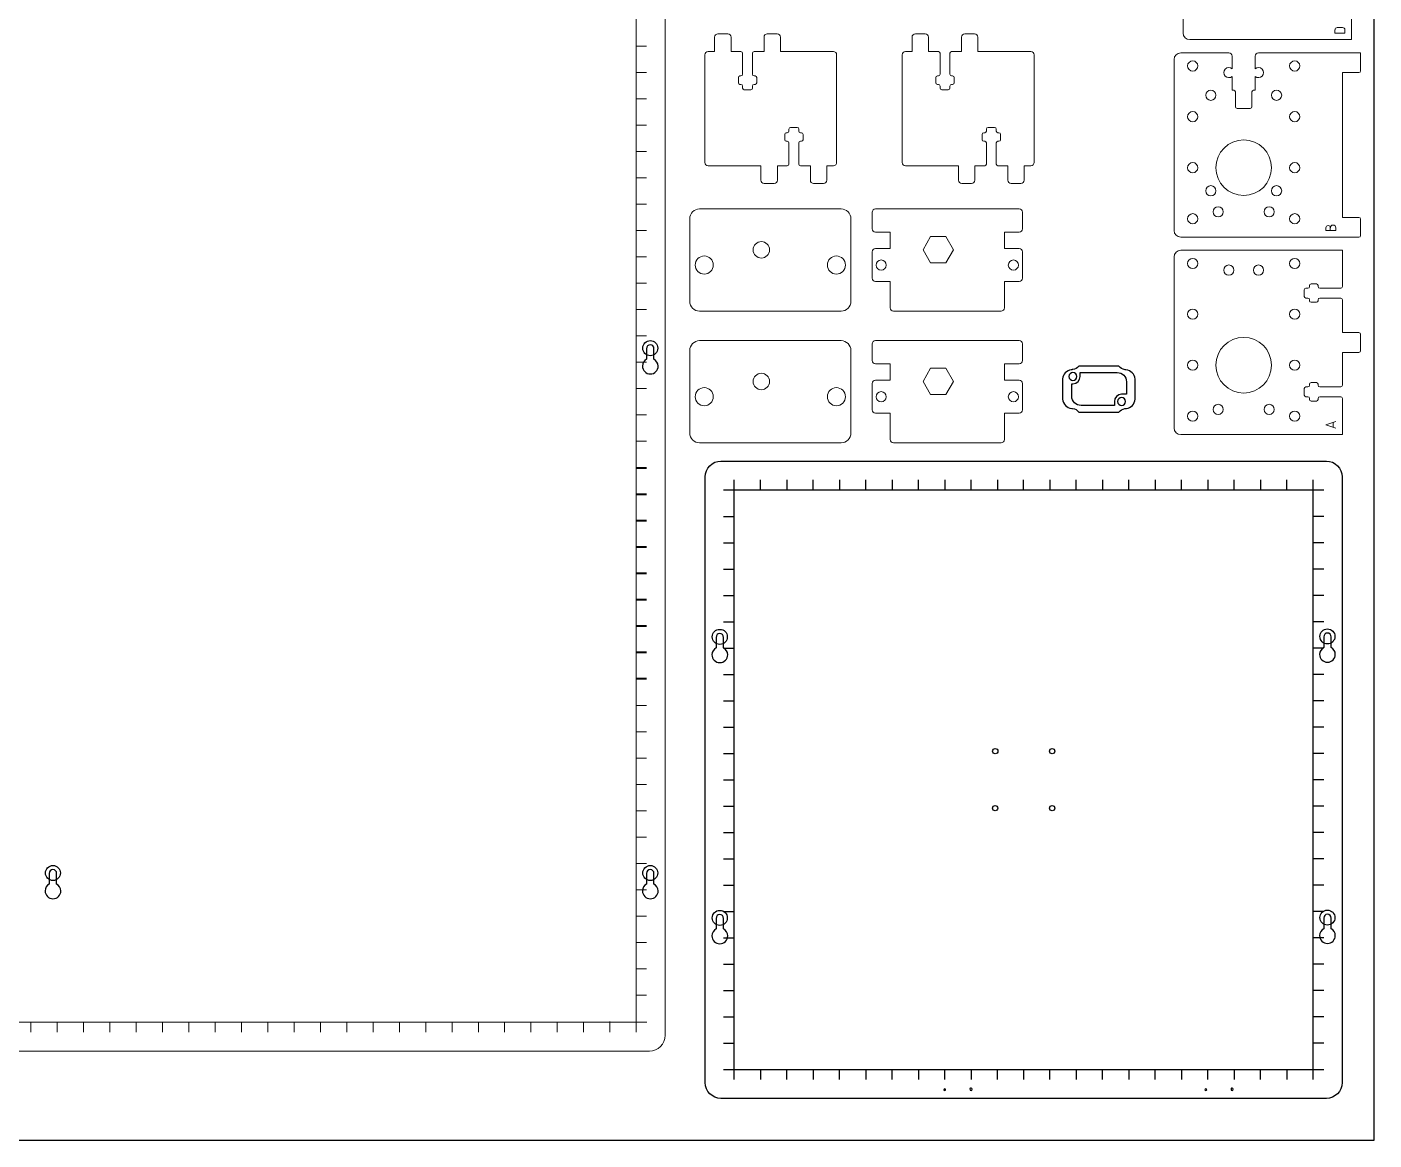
# Model space of a CAD drawing. Header units: millimetres. Extents: x 0 to 989, y 0 to 783.
# Drawn here: x 579.6 to 989, y 0 to 338.1 of the extents above; entities that cross this region are included whole.
import ezdxf

# ---------------------------------------------------------------- set-up
doc = ezdxf.new("R2010")
doc.units = ezdxf.units.MM
doc.layers.get('0').update_dxf_attribs({"color": 3, "linetype": 'CONTINUOUS', "true_color": 0x00ff00})
for name, color, linetype, lineweight, true_color in [('1 Motor Plate', 1, 'CONTINUOUS', 0, 0xff0000), ('1 Motor Plate Text', 5, 'CONTINUOUS', 0, 0x0000ff), ('2 Spacer Plate', 1, 'CONTINUOUS', 0, 0xff0000), ('2 Spacer Plate Text', 5, 'CONTINUOUS', 0, 0x0000ff), ('4 Retainer Plate', 1, 'CONTINUOUS', 0, 0xff0000), ('4 Retainer Plate Text', 5, 'CONTINUOUS', 0, 0x0000ff), ('6 Dino Brackets', 1, 'CONTINUOUS', 0, 0xff0000), ('Build platform acrylic', 1, 'CONTINUOUS', 0, 0xff0000), ('Build platform acrylic text', 5, 'CONTINUOUS', 0, 0x0000ff)]:
    doc.layers.add(name, color=color, linetype=linetype, lineweight=lineweight, true_color=true_color)
doc.layers.add('Layer_1', color=7, linetype='CONTINUOUS', true_color=0xffffff)

msp = doc.modelspace()

# ---------------------------------------------------------------- linework, layer by layer
for p, q in [((989.01, 0), (989.01, 782.97)), ((0, 0), (989.01, 0))]:
    msp.add_line(p, q)
at = {"layer": '1 Motor Plate'}
for p, q in [((930.24, 270.29), (979.39, 270.29)), ((979.39, 259.29), (979.39, 270.29)), ((928.24, 216.29), (928.24, 268.29)), ((967.79, 256.29), (967.79, 258.29)), ((968.29, 258.79), (968.89, 258.79)), ((969.39, 259.29), (969.39, 259.59)), ((969.89, 260.09), (971.49, 260.09)), ((971.99, 259.59), (971.99, 259.29)), ((972.49, 258.79), (978.89, 258.79)), ((968.89, 255.79), (968.29, 255.79)), ((969.39, 254.99), (969.39, 255.29)), ((971.49, 254.49), (969.89, 254.49)), ((971.99, 255.29), (971.99, 254.99)), ((978.89, 255.79), (972.49, 255.79)), ((979.39, 245.29), (979.39, 255.29)), ((979.39, 245.29), (984.39, 245.29)), ((984.89, 239.79), (984.89, 244.79)), ((979.39, 229.29), (979.39, 239.29)), ((979.39, 239.29), (984.39, 239.29)), ((969.39, 229.29), (969.39, 229.59)), ((969.89, 230.09), (971.49, 230.09)), ((971.99, 229.59), (971.99, 229.29)), ((967.79, 226.29), (967.79, 228.29)), ((968.29, 228.79), (968.89, 228.79)), ((968.89, 225.79), (968.29, 225.79)), ((969.39, 224.99), (969.39, 225.29)), ((971.99, 225.29), (971.99, 224.99)), ((972.49, 228.79), (978.89, 228.79)), ((978.89, 225.79), (972.49, 225.79)), ((979.39, 214.29), (979.39, 225.29)), ((971.49, 224.49), (969.89, 224.49)), ((930.24, 214.29), (979.39, 214.29))]:
    msp.add_line(p, q, dxfattribs=at)
for centre, radius in [((933.89, 266.29), 1.55), ((964.89, 266.29), 1.55), ((944.89, 264.29), 1.55), ((953.89, 264.29), 1.55), ((933.89, 250.89), 1.55), ((964.89, 250.89), 1.55), ((949.39, 235.39), 8.45), ((933.89, 235.39), 1.55), ((964.89, 235.39), 1.55), ((933.89, 219.89), 1.55), ((941.64, 221.97), 1.55), ((957.14, 221.97), 1.55), ((964.89, 219.89), 1.55)]:
    msp.add_circle(centre, radius, dxfattribs=at)
for centre, radius, start, end in [((930.24, 268.29), 2, 90, 180), ((968.29, 258.29), 0.5, 90, 180), ((968.89, 259.29), 0.5, 270, 360), ((969.89, 259.59), 0.5, 90, 180), ((971.49, 259.59), 0.5, 360, 90), ((972.49, 259.29), 0.5, 180, 270), ((978.89, 259.29), 0.5, 270, 360), ((968.29, 256.29), 0.5, 180, 270), ((968.89, 255.29), 0.5, 360, 90), ((969.89, 254.99), 0.5, 180, 270), ((971.49, 254.99), 0.5, 270, 360), ((972.49, 255.29), 0.5, 90, 180), ((978.89, 255.29), 0.5, 360, 90), ((984.39, 244.79), 0.5, 360, 90), ((984.39, 239.79), 0.5, 270, 360), ((968.89, 229.29), 0.5, 270, 360), ((969.89, 229.59), 0.5, 90, 180), ((971.49, 229.59), 0.5, 360, 90), ((972.49, 229.29), 0.5, 180, 270), ((978.89, 229.29), 0.5, 270, 360), ((968.29, 228.29), 0.5, 90, 180), ((968.29, 226.29), 0.5, 180, 270), ((968.89, 225.29), 0.5, 360, 90), ((972.49, 225.29), 0.5, 90, 180), ((978.89, 225.29), 0.5, 360, 90), ((969.89, 224.99), 0.5, 180, 270), ((971.49, 224.99), 0.5, 270, 360), ((930.24, 216.29), 2, 180.0001, 270.0001)]:
    msp.add_arc(centre, radius, start, end, dxfattribs=at)
at = {"layer": '1 Motor Plate Text'}
for p, q in [((974.39, 217.29), (977.39, 218.29)), ((977.39, 216.29), (974.39, 217.29)), ((976.56, 216.57), (976.56, 218.01))]:
    msp.add_line(p, q, dxfattribs=at)
at = {"layer": '2 Spacer Plate'}
for p, q in [((928.24, 276.29), (928.24, 328.29)), ((930.24, 330.29), (944.89, 330.29)), ((945.89, 325.47), (945.89, 329.29)), ((952.89, 329.29), (952.89, 325.47)), ((953.89, 330.29), (984.89, 330.29)), ((984.89, 324.79), (984.89, 330.29)), ((979.39, 280.29), (979.39, 324.29)), ((979.39, 324.29), (984.39, 324.29)), ((945.89, 318.93), (945.89, 323.1)), ((952.89, 323.1), (952.89, 318.93)), ((946.39, 318.93), (945.89, 318.93)), ((946.89, 313.89), (946.89, 318.43)), ((951.89, 318.43), (951.89, 313.89)), ((952.39, 318.93), (952.89, 318.93)), ((951.39, 313.39), (947.39, 313.39)), ((979.39, 280.29), (984.39, 280.29)), ((984.89, 274.79), (984.89, 279.79)), ((930.24, 274.29), (984.39, 274.29))]:
    msp.add_line(p, q, dxfattribs=at)
for centre, radius in [((933.89, 326.29), 1.55), ((964.89, 326.29), 1.55), ((939.39, 317.39), 1.55), ((959.39, 317.39), 1.55), ((933.89, 310.89), 1.55), ((964.89, 310.89), 1.55), ((949.39, 295.39), 8.45), ((933.89, 295.39), 1.55), ((964.89, 295.39), 1.55), ((939.39, 288.39), 1.55), ((959.39, 288.39), 1.55), ((941.64, 281.97), 1.55), ((957.14, 281.97), 1.55), ((933.89, 279.89), 1.55), ((964.89, 279.89), 1.55)]:
    msp.add_circle(centre, radius, dxfattribs=at)
for centre, radius, start, end in [((930.24, 328.29), 2, 90, 180), ((944.89, 329.29), 1, 360, 90), ((953.89, 329.29), 1, 90, 180), ((944.89, 324.29), 1.55, 49.8222, 310.1778), ((953.89, 324.29), 1.55, 229.8222, 130.1778), ((984.39, 324.79), 0.5, 270, 360), ((946.39, 318.43), 0.5, 360, 90), ((952.39, 318.43), 0.5, 90, 180), ((947.39, 313.89), 0.5, 180, 270), ((951.39, 313.89), 0.5, 270, 360), ((984.39, 279.79), 0.5, 360, 90), ((930.24, 276.29), 2, 180.0001, 270.0001), ((984.39, 274.79), 0.5, 270, 360)]:
    msp.add_arc(centre, radius, start, end, dxfattribs=at)
at = {"layer": '2 Spacer Plate Text'}
for p, q in [((974.39, 276.29), (974.39, 277.12)), ((977.39, 276.29), (974.39, 276.29)), ((975.72, 276.29), (975.72, 277.16)), ((976.52, 277.96), (976.59, 277.96)), ((977.39, 277.16), (977.39, 276.29))]:
    msp.add_line(p, q, dxfattribs=at)
for centre, radius, start, end in [((975.06, 277.12), 0.667, 360, 180), ((976.52, 277.16), 0.8, 90, 180), ((976.59, 277.16), 0.8, 360, 90)]:
    msp.add_arc(centre, radius, start, end, dxfattribs=at)
at = {"layer": '4 Retainer Plate'}
for p, q in [((930.99, 336.29), (930.99, 388.29)), ((982.14, 334.29), (982.14, 345.39)), ((982.14, 334.29), (932.99, 334.29))]:
    msp.add_line(p, q, dxfattribs=at)
msp.add_arc((932.99, 336.29), 2, 180, 270, dxfattribs=at)
at = {"layer": '4 Retainer Plate Text'}
for p, q in [((977.14, 337.29), (977.14, 336.29)), ((977.14, 336.29), (980.14, 336.29)), ((979.47, 337.96), (977.81, 337.96)), ((980.14, 336.29), (980.14, 337.29))]:
    msp.add_line(p, q, dxfattribs=at)
for centre, start, end in [((977.81, 337.29), 90, 180), ((979.47, 337.29), 360, 90)]:
    msp.add_arc(centre, 0.667, start, end, dxfattribs=at)
at = {"layer": '6 Dino Brackets'}
for p, q in [((792.61, 336.08), (789.61, 336.08)), ((807.61, 336.08), (804.61, 336.08)), ((852.61, 336.08), (849.61, 336.08)), ((867.61, 336.08), (864.61, 336.08)), ((788.61, 330.68), (788.61, 335.08)), ((793.61, 330.68), (793.61, 335.08)), ((803.61, 330.68), (803.61, 335.08)), ((808.61, 335.08), (808.61, 330.68)), ((848.61, 330.68), (848.61, 335.08)), ((853.61, 330.68), (853.61, 335.08)), ((863.61, 330.68), (863.61, 335.08)), ((868.61, 335.08), (868.61, 330.68)), ((785.61, 329.68), (785.61, 297)), ((788.61, 330.68), (786.61, 330.68)), ((796.61, 330.68), (793.61, 330.68)), ((797.11, 323.78), (797.11, 330.18)), ((800.11, 330.18), (800.11, 323.78)), ((800.61, 330.68), (803.61, 330.68)), ((824.68, 330.68), (808.61, 330.68)), ((825.68, 329.68), (825.69, 297.01)), ((845.61, 329.68), (845.61, 297)), ((848.61, 330.68), (846.61, 330.68)), ((856.61, 330.68), (853.61, 330.68)), ((857.11, 323.78), (857.11, 330.18)), ((860.11, 330.18), (860.11, 323.78)), ((860.61, 330.68), (863.61, 330.68)), ((884.68, 330.68), (868.61, 330.68)), ((885.68, 329.68), (885.69, 297.01)), ((795.81, 322.78), (795.81, 321.18)), ((796.61, 323.28), (796.31, 323.28)), ((796.31, 320.68), (796.61, 320.68)), ((797.11, 319.58), (797.11, 320.18)), ((800.11, 320.18), (800.11, 319.58)), ((800.91, 323.28), (800.61, 323.28)), ((800.61, 320.68), (800.91, 320.68)), ((801.41, 321.18), (801.41, 322.78)), ((855.81, 322.78), (855.81, 321.18)), ((856.61, 323.28), (856.31, 323.28)), ((856.31, 320.68), (856.61, 320.68)), ((857.11, 319.58), (857.11, 320.18)), ((860.11, 320.18), (860.11, 319.58)), ((860.91, 323.28), (860.61, 323.28)), ((860.61, 320.68), (860.91, 320.68)), ((861.41, 321.18), (861.41, 322.78)), ((799.61, 319.08), (797.61, 319.08)), ((859.61, 319.08), (857.61, 319.08)), ((811.19, 306.5), (811.19, 307.1)), ((811.69, 307.6), (813.69, 307.6)), ((814.19, 307.1), (814.19, 306.5)), ((871.19, 306.5), (871.19, 307.1)), ((871.69, 307.6), (873.69, 307.6)), ((874.19, 307.1), (874.19, 306.5)), ((809.89, 305.5), (809.89, 303.9)), ((810.69, 306), (810.39, 306)), ((810.39, 303.4), (810.69, 303.4)), ((814.99, 306), (814.69, 306)), ((814.69, 303.4), (814.99, 303.4)), ((815.49, 303.9), (815.49, 305.5)), ((869.89, 305.5), (869.89, 303.9)), ((870.69, 306), (870.39, 306)), ((870.39, 303.4), (870.69, 303.4)), ((874.99, 306), (874.69, 306)), ((874.69, 303.4), (874.99, 303.4)), ((875.49, 303.9), (875.49, 305.5)), ((811.19, 296.5), (811.19, 302.9)), ((814.19, 302.9), (814.19, 296.5)), ((871.19, 296.5), (871.19, 302.9)), ((874.19, 302.9), (874.19, 296.5)), ((802.69, 296), (786.61, 296)), ((802.69, 291.6), (802.69, 296)), ((807.69, 296), (807.69, 291.6)), ((810.69, 296), (807.69, 296)), ((814.69, 296), (817.69, 296)), ((817.69, 296), (817.69, 291.6)), ((822.69, 296), (822.69, 291.6)), ((822.69, 296), (824.69, 296)), ((862.69, 296), (846.61, 296)), ((862.69, 291.6), (862.69, 296)), ((867.69, 296), (867.69, 291.6)), ((870.69, 296), (867.69, 296)), ((874.69, 296), (877.69, 296)), ((877.69, 296), (877.69, 291.6)), ((882.69, 296), (882.69, 291.6)), ((882.69, 296), (884.69, 296)), ((803.69, 290.6), (806.69, 290.6)), ((818.69, 290.6), (821.69, 290.6)), ((863.69, 290.6), (866.69, 290.6)), ((878.69, 290.6), (881.69, 290.6)), ((827.04, 282.85), (784.04, 282.85)), ((837.47, 282.85), (881.15, 282.85)), ((781.04, 279.85), (781.04, 254.82)), ((830.04, 279.85), (830.04, 254.82)), ((836.47, 281.85), (836.47, 276.82)), ((882.15, 281.85), (882.15, 276.82)), ((837.47, 275.82), (841.97, 275.82)), ((841.97, 275.82), (841.97, 270.82)), ((854.25, 274.44), (851.94, 270.44)), ((858.87, 274.44), (854.25, 274.44)), ((861.18, 270.44), (858.87, 274.44)), ((876.65, 275.82), (876.65, 270.82)), ((876.65, 275.82), (881.15, 275.82)), ((837.47, 270.82), (841.97, 270.82)), ((854.25, 266.44), (851.94, 270.44)), ((861.18, 270.44), (858.87, 266.44)), ((876.65, 270.82), (881.15, 270.82)), ((836.47, 269.82), (836.47, 261.82)), ((858.87, 266.44), (854.25, 266.44)), ((882.15, 261.82), (882.15, 269.82)), ((837.47, 260.82), (841.97, 260.82)), ((841.97, 260.82), (841.97, 252.82)), ((876.65, 260.82), (881.15, 260.82)), ((876.65, 252.82), (876.65, 260.82)), ((827.04, 251.82), (784.04, 251.82)), ((875.65, 251.82), (842.97, 251.82)), ((827.04, 242.85), (784.04, 242.85)), ((836.47, 241.85), (836.47, 236.82)), ((837.47, 242.85), (881.15, 242.85)), ((882.15, 241.85), (882.15, 236.82)), ((781.04, 239.85), (781.04, 214.82)), ((830.04, 239.85), (830.04, 214.82)), ((837.47, 235.82), (841.97, 235.82)), ((841.97, 235.82), (841.97, 230.82)), ((854.25, 234.44), (851.94, 230.44)), ((858.87, 234.44), (854.25, 234.44)), ((861.18, 230.44), (858.87, 234.44)), ((876.65, 235.82), (876.65, 230.82)), ((876.65, 235.82), (881.15, 235.82)), ((836.47, 229.82), (836.47, 221.82)), ((837.47, 230.82), (841.97, 230.82)), ((854.25, 226.44), (851.94, 230.44)), ((861.18, 230.44), (858.87, 226.44)), ((876.65, 230.82), (881.15, 230.82)), ((882.15, 221.82), (882.15, 229.82)), ((858.87, 226.44), (854.25, 226.44)), ((837.47, 220.82), (841.97, 220.82)), ((841.97, 220.82), (841.97, 212.82)), ((876.65, 220.82), (881.15, 220.82)), ((876.65, 212.82), (876.65, 220.82)), ((827.04, 211.82), (784.04, 211.82)), ((875.65, 211.82), (842.97, 211.82))]:
    msp.add_line(p, q, dxfattribs=at)
for centre, radius in [((802.8, 270.44), 2.5), ((785.45, 265.82), 2.75), ((825.63, 265.82), 2.75), ((839.22, 265.82), 1.55), ((879.4, 265.82), 1.55), ((802.8, 230.44), 2.5), ((785.45, 225.82), 2.75), ((825.63, 225.82), 2.75), ((839.22, 225.82), 1.55), ((879.4, 225.82), 1.55)]:
    msp.add_circle(centre, radius, dxfattribs=at)
for centre, radius, start, end in [((789.61, 335.08), 1, 90, 180.006), ((792.61, 335.08), 1, 0, 90), ((804.61, 335.08), 1, 90, 180), ((807.61, 335.08), 1, 0, 90), ((849.61, 335.08), 1, 90, 180.006), ((852.61, 335.08), 1, 0, 90), ((864.61, 335.08), 1, 90, 180), ((867.61, 335.08), 1, 0, 90), ((786.61, 329.68), 1, 90, 180), ((796.61, 330.18), 0.5, 0, 90), ((800.61, 330.18), 0.5, 90, 180), ((824.68, 329.68), 1, 0.006, 90), ((846.61, 329.68), 1, 90, 180), ((856.61, 330.18), 0.5, 0, 90), ((860.61, 330.18), 0.5, 90, 180), ((884.68, 329.68), 1, 0.006, 90), ((796.61, 323.78), 0.5, 270, 0), ((800.61, 323.78), 0.5, 180, 270), ((856.61, 323.78), 0.5, 270, 0), ((860.61, 323.78), 0.5, 180, 270), ((796.31, 322.78), 0.5, 90, 180), ((796.31, 321.18), 0.5, 180, 270), ((796.61, 320.18), 0.5, 360, 90), ((797.61, 319.58), 0.5, 180, 270), ((799.61, 319.58), 0.5, 270, 360), ((800.61, 320.18), 0.5, 90, 180), ((800.91, 322.78), 0.5, 360, 90), ((800.91, 321.18), 0.5, 270, 360), ((856.31, 322.78), 0.5, 90, 180), ((856.31, 321.18), 0.5, 180, 270), ((856.61, 320.18), 0.5, 360, 90), ((857.61, 319.58), 0.5, 180, 270), ((859.61, 319.58), 0.5, 270, 360), ((860.61, 320.18), 0.5, 90, 180), ((860.91, 322.78), 0.5, 360, 90), ((860.91, 321.18), 0.5, 270, 360), ((811.69, 307.1), 0.5, 90, 180), ((813.69, 307.1), 0.5, 360, 90), ((871.69, 307.1), 0.5, 90, 180), ((873.69, 307.1), 0.5, 360, 90), ((810.39, 305.5), 0.5, 90, 180), ((810.39, 303.9), 0.5, 180, 270), ((810.69, 306.5), 0.5, 270, 0), ((810.69, 302.9), 0.5, 360, 90), ((814.69, 306.5), 0.5, 180, 270), ((814.69, 302.9), 0.5, 90, 180), ((814.99, 305.5), 0.5, 360, 90), ((814.99, 303.9), 0.5, 270, 360), ((870.39, 305.5), 0.5, 90, 180), ((870.39, 303.9), 0.5, 180, 270), ((870.69, 306.5), 0.5, 270, 0), ((870.69, 302.9), 0.5, 360, 90), ((874.69, 306.5), 0.5, 180, 270), ((874.69, 302.9), 0.5, 90, 180), ((874.99, 305.5), 0.5, 360, 90), ((874.99, 303.9), 0.5, 270, 360), ((786.61, 297), 1, 180, 270), ((810.69, 296.5), 0.5, 270, 360), ((814.69, 296.5), 0.5, 180, 270), ((824.69, 297), 1, 270, 0.006), ((846.61, 297), 1, 180, 270), ((870.69, 296.5), 0.5, 270, 360), ((874.69, 296.5), 0.5, 180, 270), ((884.69, 297), 1, 270, 0.006), ((803.69, 291.6), 1, 180, 270), ((806.69, 291.6), 1, 270, 360), ((818.69, 291.6), 1, 180, 270), ((821.69, 291.6), 1, 270, 0.006), ((863.69, 291.6), 1, 180, 270), ((866.69, 291.6), 1, 270, 360), ((878.69, 291.6), 1, 180, 270), ((881.69, 291.6), 1, 270, 0.006), ((784.04, 279.85), 3, 90, 180), ((827.04, 279.85), 3, 360, 90), ((837.47, 281.85), 1, 90, 180.0015), ((881.15, 281.85), 1, 0.0015, 90), ((837.47, 276.82), 1, 180.0015, 270), ((881.15, 276.82), 1, 270, 0.0015), ((837.47, 269.82), 1, 90, 180), ((881.15, 269.82), 1, 360, 90), ((837.47, 261.82), 1, 180, 270), ((881.15, 261.82), 1, 270, 360), ((784.04, 254.82), 3, 180, 269.9988), ((827.04, 254.82), 3, 269.9988, 360), ((842.97, 252.82), 1, 180, 269.9988), ((875.65, 252.82), 1, 269.9988, 360), ((784.04, 239.85), 3, 90, 180), ((827.04, 239.85), 3, 360, 90), ((837.47, 241.85), 1, 90, 180.0015), ((881.15, 241.85), 1, 0.0015, 90), ((837.47, 236.82), 1, 180.0015, 270), ((881.15, 236.82), 1, 270, 0.0015), ((837.47, 229.82), 1, 90, 180), ((881.15, 229.82), 1, 360, 90), ((837.47, 221.82), 1, 180, 270), ((881.15, 221.82), 1, 270, 360), ((784.04, 214.82), 3, 180, 269.9988), ((827.04, 214.82), 3, 269.9988, 360), ((842.97, 212.82), 1, 180, 269.9988), ((875.65, 212.82), 1, 269.9988, 360)]:
    msp.add_arc(centre, radius, start, end, dxfattribs=at)
at = {"layer": 'Build platform acrylic', "color": 1, "true_color": 0xff0000}
for p, q in [((773.59, 123.83), (773.59, 676.16)), ((676.79, 27.03), (124.46, 27.03))]:
    msp.add_line(p, q, dxfattribs=at)
for points in [[(773.59, 215.84), (773.59, 31.83)], [(768.79, 27.03), (584.79, 27.03)]]:
    msp.add_lwpolyline(points, dxfattribs=at)
msp.add_open_spline([(773.59, 31.83), (773.59, 29.18), (771.44, 27.03), (768.79, 27.03)], degree=3, dxfattribs=at)
at = {"layer": 'Build platform acrylic text', "color": 5, "true_color": 0x0000ff}
for points in [[(764.79, 281.08), (764.79, 463.57)], [(767.87, 332.32), (764.79, 332.32)], [(764.79, 324.32), (767.87, 324.32)], [(767.87, 316.32), (764.79, 316.32)], [(764.79, 129.07), (764.79, 311.57)], [(764.79, 308.32), (767.87, 308.32)], [(767.87, 300.32), (764.79, 300.32)], [(764.79, 300.32), (767.87, 300.32)], [(764.79, 292.32), (767.87, 292.32)], [(767.87, 292.32), (764.79, 292.32)], [(764.79, 284.32), (767.87, 284.32)], [(767.87, 276.32), (764.79, 276.32)], [(764.79, 268.32), (767.87, 268.32)], [(767.87, 260.32), (764.79, 260.32)], [(764.79, 252.32), (767.87, 252.32)], [(767.87, 244.32), (764.79, 244.32)], [(764.79, 236.32), (767.87, 236.32)], [(767.87, 228.32), (764.79, 228.32)], [(764.79, 220.32), (767.87, 220.32)], [(764.79, 32.75), (764.79, 215.25)], [(764.79, 214.92), (764.79, 32.75)], [(767.87, 212.32), (764.79, 212.32)], [(764.79, 204.32), (767.87, 204.32)], [(764.79, 204), (767.87, 204)], [(767.87, 196.32), (764.79, 196.32)], [(767.87, 196), (764.79, 196)], [(764.79, 188.32), (767.87, 188.32)], [(764.79, 188), (767.87, 188)], [(767.87, 180.32), (764.79, 180.32)], [(767.87, 180), (764.79, 180)], [(764.79, 172.32), (767.87, 172.32)], [(764.79, 172), (767.87, 172)], [(767.87, 164.32), (764.79, 164.32)], [(767.87, 164), (764.79, 164)], [(764.79, 156.32), (767.87, 156.32)], [(764.79, 156), (767.87, 156)], [(767.87, 148.32), (764.79, 148.32)], [(767.87, 148), (764.79, 148)], [(764.79, 140.32), (767.87, 140.32)], [(764.79, 140), (767.87, 140)], [(767.87, 132), (764.79, 132)], [(764.79, 124), (767.87, 124)], [(767.87, 116), (764.79, 116)], [(764.79, 108), (767.87, 108)], [(767.87, 100), (764.79, 100)], [(764.79, 92), (767.87, 92)], [(767.87, 84), (764.79, 84)], [(764.79, 76), (767.87, 76)], [(767.87, 68), (764.79, 68)], [(764.79, 60), (767.87, 60)], [(767.87, 52), (764.79, 52)], [(764.79, 44), (767.87, 44)], [(433.54, 35.83), (616.04, 35.83)], [(580.79, 32.75), (580.79, 35.83)], [(585.54, 35.83), (768.04, 35.83)], [(588.79, 35.83), (588.79, 32.75)], [(596.79, 35.83), (596.79, 32.75)], [(596.79, 32.75), (596.79, 35.83)], [(604.79, 32.75), (604.79, 35.83)], [(604.79, 35.83), (604.79, 32.75)], [(612.79, 35.83), (612.79, 32.75)], [(620.79, 32.75), (620.79, 35.83)], [(628.79, 35.83), (628.79, 32.75)], [(636.79, 32.75), (636.79, 35.83)], [(644.79, 35.83), (644.79, 32.75)], [(652.79, 32.75), (652.79, 35.83)], [(660.79, 35.83), (660.79, 32.75)], [(668.79, 32.75), (668.79, 35.83)], [(676.79, 35.83), (676.79, 32.75)], [(684.79, 32.75), (684.79, 35.83)], [(692.79, 35.83), (692.79, 32.75)], [(700.79, 32.75), (700.79, 35.83)], [(708.79, 35.83), (708.79, 32.75)], [(716.79, 32.75), (716.79, 35.83)], [(724.79, 35.83), (724.79, 32.75)], [(732.79, 32.75), (732.79, 35.83)], [(740.79, 35.83), (740.79, 32.75)], [(748.79, 32.75), (748.79, 35.83)], [(756.79, 32.75), (756.79, 36)], [(756.79, 35.83), (756.79, 32.75)]]:
    msp.add_lwpolyline(points, dxfattribs=at)
at = {"layer": 'Layer_1', "color": 1, "true_color": 0xff0000}
for points in [[(767.93, 240.41), (767.93, 237.21)], [(770.17, 237.21), (770.17, 240.41)], [(766.65, 235.13), (766.65, 235.13)], [(911.47, 235.11), (899.24, 235.11), (899.24, 235.11)], [(913.61, 233.99), (913.49, 234)], [(894.3, 231.22), (894.3, 225.07)], [(897.15, 225.96), (897.12, 229.76), (897.48, 229.75)], [(898.68, 231.96), (898.68, 231.96)], [(899.69, 231.96), (899.68, 233.16), (910.96, 233.16)], [(913.76, 230.36), (913.76, 226.56), (912.28, 226.55)], [(916.44, 225.04), (916.44, 231.19)], [(897.12, 222.27), (897.24, 222.26)], [(899.26, 221.15), (911.49, 221.15)], [(910.09, 224.36), (910.08, 223.16), (899.95, 223.16), (899.95, 223.16)], [(913.48, 224.36), (913.48, 224.36)], [(790.52, 206.27), (974.52, 206.27)], [(785.71, 17.47), (785.71, 201.47)], [(979.32, 201.47), (979.32, 17.47)], [(789.06, 152.71), (789.06, 149.51)], [(791.3, 149.51), (791.3, 152.71)], [(973.72, 152.83), (973.72, 149.63)], [(975.96, 149.63), (975.96, 152.83)], [(787.78, 147.43), (787.78, 147.43)], [(972.44, 147.55), (972.44, 147.55)], [(873.9, 118.94), (873.9, 118.94)], [(891.18, 118.94), (891.18, 118.94)], [(873.85, 101.62), (873.85, 101.62)], [(891.18, 101.62), (891.18, 101.62)], [(586.39, 80.97), (586.39, 77.77)], [(588.63, 77.77), (588.63, 80.97)], [(767.93, 80.97), (767.93, 77.77)], [(770.17, 77.77), (770.17, 80.97)], [(585.11, 75.69), (585.11, 75.69)], [(766.65, 75.69), (766.65, 75.69)], [(789.06, 67.33), (789.06, 64.13)], [(791.3, 64.13), (791.3, 67.33)], [(973.72, 67.41), (973.72, 64.21)], [(975.96, 64.21), (975.96, 67.41)], [(787.78, 62.05), (787.78, 62.05)], [(972.44, 62.13), (972.44, 62.13)], [(974.52, 12.67), (790.52, 12.67), (790.52, 12.67)]]:
    msp.add_lwpolyline(points, dxfattribs=at)
at = {"layer": 'Layer_1', "color": 5, "true_color": 0x0000ff}
for points in [[(973.76, 197.47), (791.27, 197.47)], [(794.51, 18.38), (794.51, 200.55)], [(802.51, 197.47), (802.51, 200.55)], [(810.51, 200.55), (810.51, 197.47)], [(818.51, 197.47), (818.51, 200.55)], [(826.51, 200.55), (826.51, 197.47)], [(834.52, 197.47), (834.52, 200.55)], [(842.52, 200.55), (842.52, 197.47)], [(850.52, 197.47), (850.52, 200.55)], [(858.52, 200.55), (858.52, 197.47)], [(866.52, 197.47), (866.52, 200.55)], [(874.52, 200.55), (874.52, 197.47)], [(882.52, 197.47), (882.52, 200.55)], [(890.52, 200.55), (890.52, 197.47)], [(898.52, 197.47), (898.52, 200.55)], [(906.52, 200.55), (906.52, 197.47)], [(914.52, 197.47), (914.52, 200.55)], [(922.52, 200.55), (922.52, 197.47)], [(930.52, 197.47), (930.52, 200.55)], [(938.52, 200.55), (938.52, 197.47)], [(946.52, 197.47), (946.52, 200.55)], [(954.52, 200.55), (954.52, 197.47)], [(962.52, 197.47), (962.52, 200.55)], [(970.52, 18.38), (970.52, 200.55)], [(791.27, 189.47), (794.51, 189.47)], [(973.76, 189.47), (970.52, 189.47)], [(791.27, 181.47), (794.51, 181.47)], [(973.76, 181.47), (970.52, 181.47)], [(791.27, 173.47), (794.51, 173.47)], [(973.76, 173.47), (970.52, 173.47)], [(791.27, 165.47), (794.51, 165.47)], [(973.76, 165.47), (970.52, 165.47)], [(791.27, 157.47), (794.51, 157.47)], [(973.76, 157.47), (970.52, 157.47)], [(791.27, 149.47), (794.51, 149.47)], [(973.76, 149.47), (970.52, 149.47)], [(791.27, 141.47), (794.51, 141.47)], [(973.76, 141.47), (970.52, 141.47)], [(791.27, 133.47), (794.51, 133.47)], [(973.76, 133.47), (970.52, 133.47)], [(791.27, 125.47), (794.51, 125.47)], [(973.76, 125.47), (970.52, 125.47)], [(791.27, 117.47), (794.51, 117.47)], [(973.76, 117.47), (970.52, 117.47)], [(791.27, 109.47), (794.51, 109.47)], [(973.76, 109.47), (970.52, 109.47)], [(791.27, 101.46), (794.51, 101.46)], [(973.76, 101.46), (970.52, 101.46)], [(791.27, 93.46), (794.51, 93.46)], [(973.76, 93.46), (970.52, 93.46)], [(791.27, 85.46), (794.51, 85.46)], [(973.76, 85.46), (970.52, 85.46)], [(791.27, 77.46), (794.51, 77.46)], [(973.76, 77.46), (970.52, 77.46)], [(791.27, 69.46), (794.51, 69.46)], [(973.76, 69.46), (970.52, 69.46)], [(791.27, 61.46), (794.51, 61.46)], [(973.76, 61.46), (970.52, 61.46)], [(791.27, 53.46), (794.51, 53.46)], [(973.76, 53.46), (970.52, 53.46)], [(791.27, 45.46), (794.51, 45.46)], [(973.76, 45.46), (970.52, 45.46)], [(791.27, 37.46), (794.51, 37.46)], [(973.76, 37.46), (970.52, 37.46)], [(791.27, 29.46), (794.51, 29.46)], [(973.76, 29.46), (970.52, 29.46)], [(791.27, 21.46), (973.76, 21.46)], [(802.51, 21.46), (802.51, 18.38)], [(810.51, 18.38), (810.51, 21.46)], [(818.51, 21.46), (818.51, 18.38)], [(826.51, 18.38), (826.51, 21.46)], [(834.52, 21.46), (834.52, 18.38)], [(842.52, 18.38), (842.52, 21.46)], [(850.52, 21.46), (850.52, 18.38)], [(858.52, 18.38), (858.52, 21.46)], [(866.52, 21.46), (866.52, 18.38)], [(874.52, 18.38), (874.52, 21.46)], [(882.52, 21.46), (882.52, 18.38)], [(890.52, 18.38), (890.52, 21.46)], [(898.52, 21.46), (898.52, 18.38)], [(906.52, 18.38), (906.52, 21.46)], [(914.52, 21.46), (914.52, 18.38)], [(922.52, 18.38), (922.52, 21.46)], [(930.52, 21.46), (930.52, 18.38)], [(938.52, 18.38), (938.52, 21.46)], [(946.52, 21.46), (946.52, 18.38)], [(954.52, 18.38), (954.52, 21.46)], [(962.52, 21.46), (962.52, 18.38)], [(858.81, 15.29), (858.81, 15.29)], [(866.86, 15.44), (866.86, 15.44)], [(938.16, 15.29), (938.16, 15.29)], [(946.2, 15.44), (946.2, 15.44)]]:
    msp.add_lwpolyline(points, dxfattribs=at)
at = {"layer": 'Layer_1', "color": 7, "true_color": 0xffffff}
for points in [[(766.77, 240.57), (766.77, 241.82), (767.79, 242.85), (769.05, 242.85)], [(769.05, 242.85), (770.31, 242.85), (771.33, 241.82), (771.33, 240.57)], [(769.05, 238.28), (767.79, 238.28), (766.77, 239.31), (766.77, 240.57)], [(771.33, 240.57), (771.33, 239.31), (770.31, 238.28), (769.05, 238.28)], [(787.9, 152.87), (787.9, 154.13), (788.92, 155.15), (790.18, 155.15)], [(790.18, 150.59), (788.92, 150.59), (787.9, 151.61), (787.9, 152.87)], [(790.18, 155.15), (791.44, 155.15), (792.46, 154.13), (792.46, 152.87)], [(792.46, 152.87), (792.46, 151.61), (791.44, 150.59), (790.18, 150.59)], [(972.56, 152.99), (972.56, 154.24), (973.58, 155.27), (974.84, 155.27)], [(974.84, 150.71), (973.58, 150.71), (972.56, 151.73), (972.56, 152.99)], [(974.84, 155.27), (976.1, 155.27), (977.12, 154.24), (977.12, 152.99)], [(977.12, 152.99), (977.12, 151.73), (976.1, 150.71), (974.84, 150.71)], [(585.23, 81.13), (585.23, 82.39), (586.25, 83.41), (587.51, 83.41)], [(587.51, 83.41), (588.77, 83.41), (589.79, 82.39), (589.79, 81.13)], [(766.77, 81.13), (766.77, 82.39), (767.79, 83.41), (769.05, 83.41)], [(769.05, 83.41), (770.31, 83.41), (771.33, 82.39), (771.33, 81.13)], [(587.51, 78.85), (586.25, 78.85), (585.23, 79.87), (585.23, 81.13)], [(589.79, 81.13), (589.79, 79.87), (588.77, 78.85), (587.51, 78.85)], [(769.05, 78.85), (767.79, 78.85), (766.77, 79.87), (766.77, 81.13)], [(771.33, 81.13), (771.33, 79.87), (770.31, 78.85), (769.05, 78.85)], [(787.9, 67.49), (787.9, 68.74), (788.92, 69.77), (790.18, 69.77)], [(790.18, 69.77), (791.44, 69.77), (792.46, 68.74), (792.46, 67.49)], [(972.56, 67.57), (972.56, 68.83), (973.58, 69.85), (974.84, 69.85)], [(974.84, 69.85), (976.1, 69.85), (977.12, 68.83), (977.12, 67.57)], [(790.18, 65.2), (788.92, 65.2), (787.9, 66.23), (787.9, 67.49)], [(792.46, 67.49), (792.46, 66.23), (791.44, 65.2), (790.18, 65.2)], [(974.84, 65.29), (973.58, 65.29), (972.56, 66.31), (972.56, 67.57)], [(977.12, 67.57), (977.12, 66.31), (976.1, 65.29), (974.84, 65.29)]]:
    msp.add_open_spline(points, degree=3, dxfattribs=at)
at = {"layer": 'Layer_1', "color": 1, "true_color": 0xff0000}
for points in [[(769.05, 241.61), (768.39, 241.61), (767.93, 241.07), (767.93, 240.41)], [(770.17, 240.41), (770.17, 241.07), (769.71, 241.61), (769.05, 241.61)], [(767.93, 237.21), (767.21, 236.79), (766.65, 236.02), (766.65, 235.13)], [(766.65, 235.13), (766.65, 233.8), (767.73, 232.73), (769.05, 232.73)], [(769.05, 232.73), (770.38, 232.73), (771.45, 233.8), (771.45, 235.13)], [(771.45, 235.13), (771.45, 236.02), (770.89, 236.79), (770.17, 237.21)], [(897, 234.01), (895.58, 233.79), (894.47, 232.66), (894.3, 231.22)], [(897.29, 234.04), (897.19, 234.03), (897.1, 234.02), (897, 234.01)], [(897.46, 234.05), (897.41, 234.05), (897.35, 234.04), (897.29, 234.04)], [(899.24, 235.11), (898.82, 234.55), (898.19, 234.16), (897.46, 234.05)], [(913.36, 234.01), (912.59, 234.11), (911.92, 234.52), (911.47, 235.11)], [(913.49, 234), (913.45, 234.01), (913.4, 234.01), (913.36, 234.01)], [(916.44, 231.19), (916.26, 232.66), (915.09, 233.83), (913.61, 233.99)], [(897.48, 233.16), (896.82, 233.16), (896.28, 232.62), (896.28, 231.96)], [(896.28, 231.96), (896.28, 231.29), (896.82, 230.76), (897.48, 230.76)], [(898.68, 231.96), (898.68, 232.62), (898.15, 233.16), (897.48, 233.16)], [(897.48, 229.75), (898.7, 229.75), (899.69, 230.74), (899.69, 231.96)], [(897.48, 230.76), (898.15, 230.76), (898.68, 231.29), (898.68, 231.96)], [(910.96, 233.16), (912.51, 233.16), (913.76, 231.9), (913.76, 230.36)], [(899.95, 223.16), (898.41, 223.16), (897.15, 224.41), (897.15, 225.96)], [(912.28, 226.55), (911.07, 226.55), (910.09, 225.57), (910.09, 224.36)], [(912.28, 225.56), (911.62, 225.56), (911.08, 225.02), (911.08, 224.36)], [(913.48, 224.36), (913.48, 225.02), (912.95, 225.56), (912.28, 225.56)], [(894.3, 225.07), (894.48, 223.6), (895.65, 222.44), (897.12, 222.27)], [(897.24, 222.26), (897.29, 222.26), (897.33, 222.26), (897.37, 222.26)], [(897.37, 222.26), (898.15, 222.16), (898.82, 221.75), (899.26, 221.15)], [(911.08, 224.36), (911.08, 223.69), (911.62, 223.16), (912.28, 223.16)], [(911.49, 221.15), (911.92, 221.71), (912.55, 222.1), (913.27, 222.22)], [(912.28, 223.16), (912.95, 223.16), (913.48, 223.69), (913.48, 224.36)], [(913.27, 222.22), (913.33, 222.22), (913.39, 222.22), (913.45, 222.23)], [(913.45, 222.23), (913.54, 222.24), (913.64, 222.24), (913.73, 222.26)], [(913.73, 222.26), (915.15, 222.47), (916.26, 223.61), (916.44, 225.04)], [(785.71, 201.47), (785.71, 204.12), (787.86, 206.27), (790.52, 206.27)], [(974.52, 206.27), (977.17, 206.27), (979.32, 204.12), (979.32, 201.47)], [(790.18, 153.91), (789.52, 153.91), (789.06, 153.37), (789.06, 152.71)], [(791.3, 152.71), (791.3, 153.37), (790.85, 153.91), (790.18, 153.91)], [(974.84, 154.03), (974.18, 154.03), (973.72, 153.49), (973.72, 152.83)], [(975.96, 152.83), (975.96, 153.49), (975.51, 154.03), (974.84, 154.03)], [(789.06, 149.51), (788.35, 149.1), (787.78, 148.32), (787.78, 147.43)], [(787.78, 147.43), (787.78, 146.11), (788.86, 145.03), (790.18, 145.03)], [(790.18, 145.03), (791.51, 145.03), (792.58, 146.11), (792.58, 147.43)], [(792.58, 147.43), (792.58, 148.32), (792.02, 149.1), (791.3, 149.51)], [(973.72, 149.63), (973.01, 149.21), (972.44, 148.44), (972.44, 147.55)], [(972.44, 147.55), (972.44, 146.22), (973.52, 145.15), (974.84, 145.15)], [(974.84, 145.15), (976.17, 145.15), (977.24, 146.22), (977.24, 147.55)], [(977.24, 147.55), (977.24, 148.44), (976.68, 149.21), (975.96, 149.63)], [(873.1, 118.14), (873.1, 118.58), (873.46, 118.94), (873.9, 118.94)], [(873.9, 118.94), (874.34, 118.94), (874.7, 118.58), (874.7, 118.14)], [(890.38, 118.14), (890.38, 118.58), (890.74, 118.94), (891.18, 118.94)], [(891.18, 118.94), (891.62, 118.94), (891.98, 118.58), (891.98, 118.14)], [(873.9, 117.34), (873.46, 117.34), (873.1, 117.7), (873.1, 118.14)], [(874.7, 118.14), (874.7, 117.7), (874.34, 117.34), (873.9, 117.34)], [(891.18, 117.34), (890.74, 117.34), (890.38, 117.7), (890.38, 118.14)], [(891.98, 118.14), (891.98, 117.7), (891.62, 117.34), (891.18, 117.34)], [(873.05, 100.82), (873.05, 101.26), (873.41, 101.62), (873.85, 101.62)], [(873.85, 100.02), (873.41, 100.02), (873.05, 100.37), (873.05, 100.82)], [(873.85, 101.62), (874.29, 101.62), (874.65, 101.26), (874.65, 100.82)], [(874.65, 100.82), (874.65, 100.37), (874.29, 100.02), (873.85, 100.02)], [(890.38, 100.82), (890.38, 101.26), (890.74, 101.62), (891.18, 101.62)], [(891.18, 100.02), (890.74, 100.02), (890.38, 100.37), (890.38, 100.82)], [(891.18, 101.62), (891.62, 101.62), (891.98, 101.26), (891.98, 100.82)], [(891.98, 100.82), (891.98, 100.37), (891.62, 100.02), (891.18, 100.02)], [(587.51, 82.17), (586.85, 82.17), (586.39, 81.63), (586.39, 80.97)], [(588.63, 80.97), (588.63, 81.63), (588.17, 82.17), (587.51, 82.17)], [(769.05, 82.17), (768.39, 82.17), (767.93, 81.63), (767.93, 80.97)], [(770.17, 80.97), (770.17, 81.63), (769.72, 82.17), (769.05, 82.17)], [(586.39, 77.77), (585.67, 77.35), (585.11, 76.58), (585.11, 75.69)], [(585.11, 75.69), (585.11, 74.37), (586.18, 73.29), (587.51, 73.29)], [(587.51, 73.29), (588.83, 73.29), (589.91, 74.37), (589.91, 75.69)], [(589.91, 75.69), (589.91, 76.58), (589.35, 77.35), (588.63, 77.77)], [(767.93, 77.77), (767.22, 77.35), (766.65, 76.58), (766.65, 75.69)], [(766.65, 75.69), (766.65, 74.37), (767.73, 73.29), (769.05, 73.29)], [(769.05, 73.29), (770.38, 73.29), (771.45, 74.37), (771.45, 75.69)], [(771.45, 75.69), (771.45, 76.58), (770.89, 77.35), (770.17, 77.77)], [(790.18, 68.53), (789.52, 68.53), (789.06, 67.99), (789.06, 67.33)], [(791.3, 67.33), (791.3, 67.99), (790.85, 68.53), (790.18, 68.53)], [(974.84, 68.61), (974.18, 68.61), (973.72, 68.07), (973.72, 67.41)], [(975.96, 67.41), (975.96, 68.07), (975.51, 68.61), (974.84, 68.61)], [(789.06, 64.13), (788.35, 63.71), (787.78, 62.94), (787.78, 62.05)], [(787.78, 62.05), (787.78, 60.72), (788.86, 59.65), (790.18, 59.65)], [(790.18, 59.65), (791.51, 59.65), (792.58, 60.72), (792.58, 62.05)], [(792.58, 62.05), (792.58, 62.94), (792.02, 63.71), (791.3, 64.13)], [(973.72, 64.21), (973.01, 63.79), (972.44, 63.02), (972.44, 62.13)], [(972.44, 62.13), (972.44, 60.8), (973.52, 59.73), (974.84, 59.73)], [(974.84, 59.73), (976.17, 59.73), (977.24, 60.8), (977.24, 62.13)], [(977.24, 62.13), (977.24, 63.02), (976.68, 63.79), (975.96, 64.21)], [(790.52, 12.67), (787.86, 12.67), (785.71, 14.81), (785.71, 17.47)], [(979.32, 17.47), (979.32, 14.81), (977.17, 12.67), (974.52, 12.67)]]:
    msp.add_open_spline(points, degree=3, dxfattribs=at)
at = {"layer": 'Layer_1', "color": 5, "true_color": 0x0000ff}
for points in [[(858.5, 15.59), (858.35, 15.55), (858.25, 15.44), (858.25, 15.29)], [(858.25, 15.29), (858.25, 15.16), (858.32, 15.03), (858.52, 15.03)], [(858.81, 15.29), (858.81, 15.45), (858.69, 15.54), (858.5, 15.59)], [(858.52, 15.03), (858.71, 15.03), (858.81, 15.15), (858.81, 15.29)], [(866.21, 15.62), (866.2, 15.59), (866.19, 15.57), (866.19, 15.53)], [(866.19, 15.53), (866.19, 15.25), (866.3, 15.04), (866.53, 15.04)], [(866.54, 15.79), (866.39, 15.79), (866.27, 15.72), (866.21, 15.62)], [(866.53, 15.04), (866.72, 15.04), (866.86, 15.2), (866.86, 15.44)], [(866.86, 15.44), (866.86, 15.65), (866.73, 15.79), (866.54, 15.79)], [(937.85, 15.59), (937.7, 15.55), (937.59, 15.44), (937.59, 15.29)], [(937.59, 15.29), (937.59, 15.16), (937.67, 15.03), (937.87, 15.03)], [(938.16, 15.29), (938.16, 15.45), (938.04, 15.54), (937.85, 15.59)], [(937.87, 15.03), (938.06, 15.03), (938.16, 15.15), (938.16, 15.29)], [(945.56, 15.62), (945.55, 15.59), (945.54, 15.57), (945.54, 15.53)], [(945.54, 15.53), (945.54, 15.25), (945.64, 15.04), (945.88, 15.04)], [(945.89, 15.79), (945.74, 15.79), (945.62, 15.72), (945.56, 15.62)], [(945.88, 15.04), (946.07, 15.04), (946.2, 15.2), (946.2, 15.44)], [(946.2, 15.44), (946.2, 15.65), (946.08, 15.79), (945.89, 15.79)]]:
    msp.add_open_spline(points, degree=3, dxfattribs=at)

doc.saveas('drawing.dxf')
